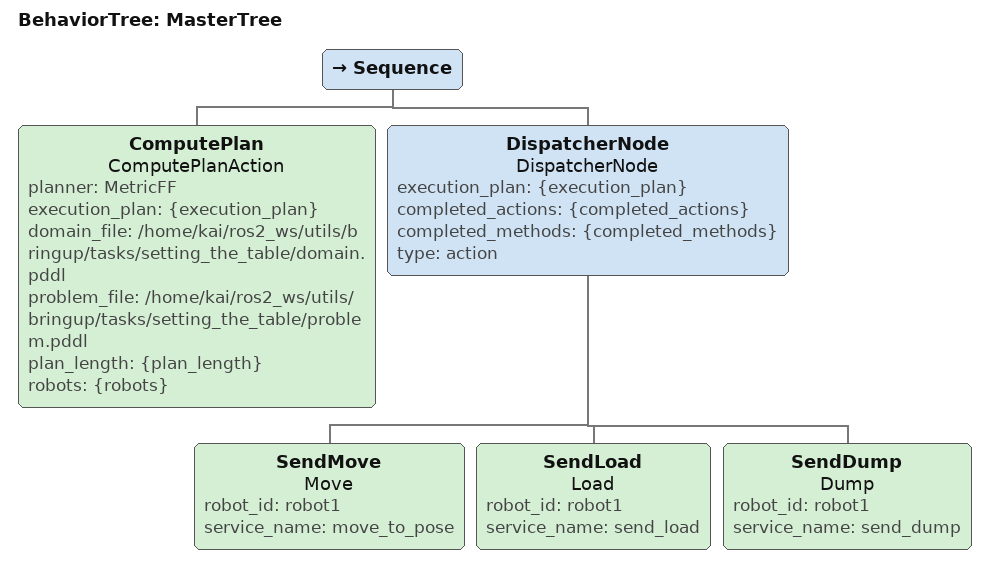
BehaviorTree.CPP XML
<root BTCPP_format="4" main_tree_to_execute="MasterTree">

<BehaviorTree ID="MasterTree">
  <Sequence>
  <ComputePlan name="ComputePlanAction" planner="MetricFF" execution_plan="{execution_plan}" domain_file="/home/kai/ros2_ws/utils/bringup/tasks/setting_the_table/domain.pddl" problem_file="/home/kai/ros2_ws/utils/bringup/tasks/setting_the_table/problem.pddl" plan_length="{plan_length}" robots="{robots}"/>
  <DispatcherNode name="DispatcherNode" execution_plan="{execution_plan}" completed_actions="{completed_actions}" completed_methods="{completed_methods}" type="action">
    <SendMove name="Move" robot_id="robot1" service_name="move_to_pose"/>
    <SendLoad name="Load" robot_id="robot1" service_name="send_load"/>
    <SendDump name="Dump" robot_id="robot1" service_name="send_dump"/>
  </DispatcherNode>
  </Sequence>
</BehaviorTree>

</root>
